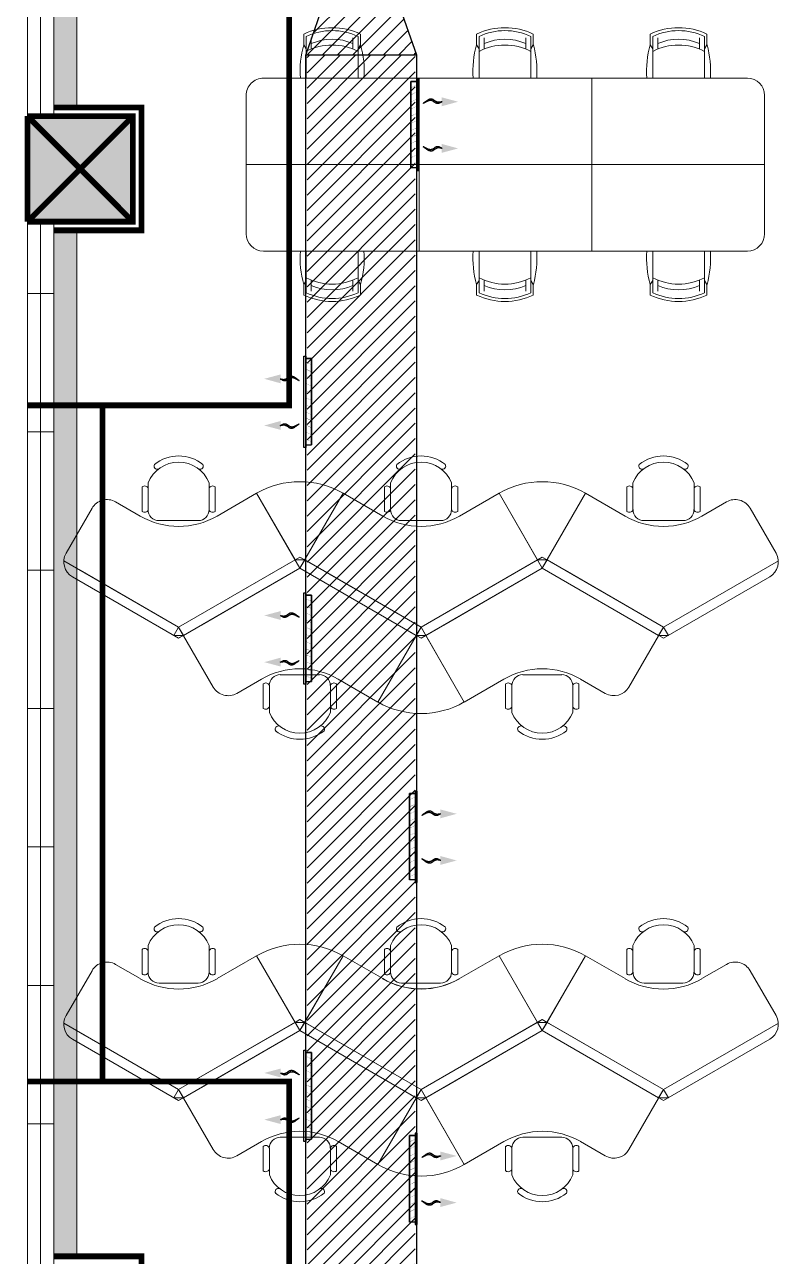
# Model space of a CAD drawing. Header units: millimetres. Extents: x -81374 to 485233, y -39075 to 157313.
# Drawn here: x 26488 to 33030, y 22506 to 33188 of the extents above; entities that cross this region are included whole.
import ezdxf
from ezdxf.enums import TextEntityAlignment as Align

# ---------------------------------------------------------------- set-up
doc = ezdxf.new("R2010")
doc.units = ezdxf.units.MM
doc.linetypes.add('CENTER', pattern=[2, 1.25, -0.25, 0.25, -0.25])
doc.linetypes.add('HIDDEN', pattern=[0.375, 0.25, -0.125])
for name, color, linetype in [('CEN', 252, 'CENTER'), ('Hatch 01_UC', 7, 'Continuous'), ('M-HVAC ELLIPTICAL DUCT', 6, 'Continuous'), ('M-HVAC-GRIL', 6, 'Continuous'), ('M-HVAC-INSULATION', 8, 'Continuous'), ('M-HVAC-SUPP', 4, 'Continuous')]:
    doc.layers.add(name, color=color, linetype=linetype)
for name, color, linetype, lineweight in [('G-IMPT', 8, 'Continuous', 5), ('ID-MODULAR', 44, 'Continuous', 9), ('M HVAC GRILLE', 6, 'Continuous', 13)]:
    doc.layers.add(name, color=color, linetype=linetype, lineweight=lineweight)
doc.styles.get("Standard").update_dxf_attribs({"font": 'arial.ttf'})

# ---------------------------------------------------------------- blocks, each defined once
blk = doc.blocks.new('ng')
at = {"layer": 'CEN', "color": 9, "linetype": 'Continuous', "lineweight": 0, "true_color": 0xc7c8ca}
for p, q in [((58983, 7965), (59898, 7965)), ((58983, 7050), (58983, 7965)), ((58983, 7050), (59898, 7965)), ((59898, 7050), (58983, 7965)), ((59898, 7965), (58983, 7965)), ((58983, 7965), (58983, 7050)), ((59898, 7050), (58983, 7965)), ((58983, 7050), (59898, 7965)), ((59898, 7965), (59898, 7050)), ((59898, 7050), (58983, 7050)), ((58983, 7050), (59898, 7050))]:
    blk.add_line(p, q, dxfattribs=at)
at = {"layer": 'CEN', "color": 9, "linetype": 'HIDDEN', "lineweight": 0, "ltscale": 1500, "true_color": 0xc7c8ca}
for points in [[(59897, 15421), (57627, 15421), (57627, 19521), (59897, 19521)], [(59247, 15421), (59247, 9558)], [(59897, 5458), (57627, 5458), (57627, 9558), (59897, 9558)]]:
    blk.add_lwpolyline(points, dxfattribs=at)
at = {"layer": 'CEN', "color": 9, "linetype": 'Continuous', "lineweight": 0, "true_color": 0xc7c8ca}
for points in [[(59670, 8040), (58908, 8040), (58908, 6975), (59670, 6975)], [(59670, 7965), (58983, 7965), (58983, 7050), (59670, 7050)]]:
    blk.add_lwpolyline(points, dxfattribs=at)
blk = doc.blocks.new('floor plan 1')
at = {"layer": 'G-IMPT', "ltscale": 500}
h = blk.add_hatch(color=8, dxfattribs=at)
h.dxf.hatch_style = 1
h.paths.add_polyline_path([(30743, -70555), (31658, -70555), (31658, -71470), (30743, -71470)])
at = {"layer": 'G-IMPT', "color": 55, "linetype": 'Continuous', "true_color": 0xb49f4b}
for p, q in [((31429, -70555), (31429, -61507)), ((31658, -70555), (31658, -61507)), ((31429, -80594), (31429, -71470)), ((31658, -80594), (31658, -71470))]:
    blk.add_line(p, q, dxfattribs=at)
at = {"layer": 'G-IMPT', "linetype": 'Continuous'}
for p, q in [((31544, -70555), (31544, -61507)), ((31429, -62732), (31658, -62732)), ((31429, -63932), (31658, -63932)), ((31429, -65132), (31658, -65132)), ((31429, -66332), (31658, -66332)), ((31429, -67532), (31658, -67532)), ((31429, -68732), (31658, -68732)), ((31429, -69932), (31658, -69932)), ((31544, -80594), (31544, -71470))]:
    blk.add_line(p, q, dxfattribs=at)
at = {"layer": 'G-IMPT', "color": 8, "ltscale": 500}
for p, q in [((26872, -62323, 0), (26872, -62536, 0)), ((26925, -62288, 0), (26925, -62520, 0)), ((27455, -62288, 0), (27455, -62520, 0)), ((27508, -62323, 0), (27508, -62536, 0)), ((27523, -62577, 0), (27867, -62378, 0)), ((28242, -63028, 0), (27867, -62378, 0)), ((27867, -62378, 0), (28200, -62956, 0)), ((28242, -63028, 0), (28617, -62378, 0)), ((28242, -63028, 0), (28617, -62378, 0)), ((28284, -62956, 0), (28617, -62378, 0)), ((28617, -62378, 0), (28961, -62577, 0)), ((28976, -62323, 0), (28976, -62536, 0)), ((29029, -62288, 0), (29029, -62520, 0)), ((29559, -62288, 0), (29559, -62520, 0)), ((29612, -62323, 0), (29612, -62536, 0)), ((26643, -62453, 0), (26857, -62577, 0)), ((29627, -62577, 0), (29841, -62453, 0)), ((26138, -63028, 0), (26438, -62508, 0)), ((26180, -62956, 0), (26438, -62508, 0)), ((30346, -63028, 0), (30046, -62508, 0)), ((30046, -62508, 0), (30304, -62956, 0)), ((27021, -62615, 0), (27359, -62615, 0)), ((29125, -62615, 0), (29464, -62615, 0)), ((26138, -62932, 0), (25216, -63464, 0)), ((26138, -63028, 0), (26096, -62956, 0)), ((26180, -62956, 0), (26096, -62956, 0)), ((27190, -63539, 0), (26138, -62932, 0)), ((26138, -63028, 0), (26180, -62956, 0)), ((26138, -63028, 0), (26180, -62956, 0)), ((26180, -62956, 0), (27190, -63539, 0)), ((27190, -63539, 0), (26180, -62956, 0)), ((28242, -62932, 0), (27190, -63539, 0)), ((28242, -62932, 0), (27190, -63539, 0)), ((27190, -63539, 0), (28200, -62956, 0)), ((28200, -62956, 0), (27190, -63539, 0)), ((28200, -62956, 0), (28242, -62932, 0)), ((28200, -62956, 0), (28242, -62932, 0)), ((28242, -63028, 0), (28200, -62956, 0)), ((28284, -62956, 0), (28200, -62956, 0)), ((28200, -62956, 0), (28242, -63028, 0)), ((28242, -63028, 0), (28200, -62956, 0)), ((28242, -63028, 0), (28200, -62956, 0)), ((28284, -62956, 0), (28200, -62956, 0)), ((29294, -63539, 0), (28242, -62932, 0)), ((28284, -62956, 0), (28242, -62932, 0)), ((28242, -62932, 0), (28284, -62956, 0)), ((29294, -63539, 0), (28242, -62932, 0)), ((28242, -63028, 0), (28284, -62956, 0)), ((28284, -62956, 0), (28242, -63028, 0)), ((28242, -63028, 0), (28284, -62956, 0)), ((28242, -63028, 0), (28284, -62956, 0)), ((28284, -62956, 0), (29294, -63539, 0)), ((29294, -63539, 0), (28284, -62956, 0)), ((30346, -62932, 0), (29294, -63539, 0)), ((29294, -63539, 0), (30304, -62956, 0)), ((30304, -62956, 0), (29294, -63539, 0)), ((30304, -62956, 0), (30346, -62932, 0)), ((30304, -62956, 0), (30346, -62932, 0)), ((30304, -62956, 0), (30346, -63028, 0)), ((30346, -63028, 0), (30304, -62956, 0)), ((30346, -63028, 0), (30304, -62956, 0)), ((30388, -62956, 0), (30304, -62956, 0)), ((30388, -62956, 0), (30346, -62932, 0)), ((30346, -62932, 0), (30388, -62956, 0)), ((31268, -63464, 0), (30346, -62932, 0)), ((30388, -62956, 0), (30346, -63028, 0)), ((30346, -63028, 0), (30388, -62956, 0)), ((25141, -63603, 0), (26138, -63028, 0)), ((27190, -63635, 0), (26138, -63028, 0)), ((26138, -63028, 0), (27148, -63611, 0)), ((27148, -63611, 0), (26138, -63028, 0)), ((26138, -63028, 0), (26992, -63521, 0)), ((28242, -63028, 0), (27190, -63635, 0)), ((27190, -63539, 0), (28044, -63046, 0)), ((27232, -63611, 0), (28242, -63028, 0)), ((28242, -63028, 0), (27232, -63611, 0)), ((27232, -63611, 0), (28242, -63028, 0)), ((28242, -63028, 0), (29252, -63611, 0)), ((29252, -63611, 0), (28242, -63028, 0)), ((28242, -63028, 0), (29096, -63521, 0)), ((29294, -63635, 0), (28242, -63028, 0)), ((28242, -63028, 0), (29252, -63611, 0)), ((28242, -63028, 0), (29096, -63521, 0)), ((30346, -63028, 0), (29294, -63635, 0)), ((29294, -63539, 0), (30148, -63046, 0)), ((29336, -63611, 0), (30346, -63028, 0)), ((30346, -63028, 0), (29336, -63611, 0)), ((30346, -63028, 0), (31343, -63603, 0)), ((30346, -63028, 0), (31200, -63521, 0)), ((27190, -63539, 0), (26815, -64188, 0)), ((27190, -63539, 0), (27148, -63611, 0)), ((27148, -63611, 0), (27190, -63539, 0)), ((27190, -63539, 0), (27148, -63611, 0)), ((27190, -63539, 0), (27232, -63611, 0)), ((27190, -63539, 0), (27565, -64188, 0)), ((27190, -63539, 0), (27232, -63611, 0)), ((27190, -63539, 0), (27565, -64188, 0)), ((27232, -63611, 0), (27190, -63539, 0)), ((27190, -63539, 0), (27232, -63611, 0)), ((27190, -63539, 0), (27565, -64188, 0)), ((29294, -63539, 0), (28919, -64188, 0)), ((29294, -63539, 0), (28919, -64188, 0)), ((29252, -63611, 0), (29294, -63539, 0)), ((29294, -63539, 0), (29252, -63611, 0)), ((29294, -63539, 0), (29252, -63611, 0)), ((29252, -63611, 0), (29294, -63539, 0)), ((29294, -63539, 0), (29669, -64188, 0)), ((29336, -63611, 0), (29294, -63539, 0)), ((29294, -63539, 0), (29336, -63611, 0)), ((29294, -63539, 0), (29669, -64188, 0)), ((29294, -63539, 0), (29336, -63611, 0)), ((29294, -63539, 0), (29669, -64188, 0)), ((26815, -64188, 0), (27148, -63611, 0)), ((27232, -63611, 0), (27148, -63611, 0)), ((27148, -63611, 0), (27190, -63635, 0)), ((27148, -63611, 0), (27190, -63635, 0)), ((27232, -63611, 0), (27190, -63635, 0)), ((27190, -63635, 0), (27232, -63611, 0)), ((27232, -63611, 0), (27565, -64188, 0)), ((28919, -64188, 0), (29252, -63611, 0)), ((29252, -63611, 0), (29294, -63635, 0)), ((29252, -63611, 0), (29294, -63635, 0)), ((29336, -63611, 0), (29252, -63611, 0)), ((29252, -63611, 0), (29294, -63635, 0)), ((29336, -63611, 0), (29294, -63635, 0)), ((29294, -63635, 0), (29336, -63611, 0)), ((29336, -63611, 0), (29294, -63635, 0)), ((29336, -63611, 0), (29669, -64188, 0)), ((25161, -63669, 0), (25386, -64059, 0)), ((31098, -64059, 0), (31323, -63669, 0)), ((25969, -63951, 0), (26307, -63951, 0)), ((28073, -63951, 0), (28412, -63951, 0)), ((28073, -63951, 0), (28412, -63951, 0)), ((30177, -63951, 0), (30516, -63951, 0)), ((25591, -64113, 0), (25805, -63990, 0)), ((25820, -64244, 0), (25820, -64031, 0)), ((25873, -64278, 0), (25873, -64047, 0)), ((26403, -64278, 0), (26403, -64047, 0)), ((26456, -64244, 0), (26456, -64031, 0)), ((26471, -63990, 0), (26815, -64188, 0)), ((27565, -64188, 0), (27909, -63990, 0)), ((27924, -64244, 0), (27924, -64031, 0)), ((27924, -64244, 0), (27924, -64031, 0)), ((27977, -64278, 0), (27977, -64047, 0)), ((27977, -64278, 0), (27977, -64047, 0)), ((28507, -64278, 0), (28507, -64047, 0)), ((28507, -64278, 0), (28507, -64047, 0)), ((28560, -64244, 0), (28560, -64031, 0)), ((28560, -64244, 0), (28560, -64031, 0)), ((28575, -63990, 0), (28919, -64188, 0)), ((29669, -64188, 0), (30013, -63990, 0)), ((30029, -64244, 0), (30029, -64031, 0)), ((30081, -64278, 0), (30081, -64047, 0)), ((30611, -64278, 0), (30611, -64047, 0)), ((30664, -64244, 0), (30664, -64031, 0)), ((30679, -63990, 0), (30893, -64113, 0)), ((26872, -66334, 0), (26872, -66547, 0)), ((26925, -66299, 0), (26925, -66531, 0)), ((27455, -66299, 0), (27455, -66531, 0)), ((27508, -66334, 0), (27508, -66547, 0)), ((28976, -66334, 0), (28976, -66547, 0)), ((29029, -66299, 0), (29029, -66531, 0)), ((29559, -66299, 0), (29559, -66531, 0)), ((29612, -66334, 0), (29612, -66547, 0)), ((27523, -66588, 0), (27867, -66389, 0)), ((28242, -67039, 0), (27867, -66389, 0)), ((27867, -66389, 0), (28200, -66967, 0)), ((28242, -67039, 0), (28617, -66389, 0)), ((28242, -67039, 0), (28617, -66389, 0)), ((28284, -66967, 0), (28617, -66389, 0)), ((28617, -66389, 0), (28961, -66588, 0)), ((26138, -67039, 0), (26438, -66519, 0)), ((26180, -66967, 0), (26438, -66519, 0)), ((26643, -66464, 0), (26857, -66588, 0)), ((29627, -66588, 0), (29841, -66464, 0)), ((30346, -67039, 0), (30046, -66519, 0)), ((30046, -66519, 0), (30304, -66967, 0)), ((27021, -66626, 0), (27359, -66626, 0)), ((29125, -66626, 0), (29464, -66626, 0)), ((26138, -66943, 0), (25216, -67475, 0)), ((26138, -67039, 0), (26096, -66967, 0)), ((26180, -66967, 0), (26096, -66967, 0)), ((27190, -67550, 0), (26138, -66943, 0)), ((26138, -67039, 0), (26180, -66967, 0)), ((26138, -67039, 0), (26180, -66967, 0)), ((26180, -66967, 0), (27190, -67550, 0)), ((27190, -67550, 0), (26180, -66967, 0)), ((28242, -66943, 0), (27190, -67550, 0)), ((27190, -67550, 0), (28200, -66967, 0)), ((28200, -66967, 0), (27190, -67550, 0)), ((28200, -66967, 0), (28242, -66943, 0)), ((28200, -66967, 0), (28242, -66943, 0)), ((28200, -66967, 0), (28242, -67039, 0)), ((28242, -67039, 0), (28200, -66967, 0)), ((28242, -67039, 0), (28200, -66967, 0)), ((28284, -66967, 0), (28200, -66967, 0)), ((28284, -66967, 0), (28242, -66943, 0)), ((28242, -66943, 0), (28284, -66967, 0)), ((29294, -67550, 0), (28242, -66943, 0)), ((28284, -66967, 0), (28242, -67039, 0)), ((28242, -67039, 0), (28284, -66967, 0)), ((28242, -67039, 0), (28284, -66967, 0)), ((28284, -66967, 0), (29294, -67550, 0)), ((29294, -67550, 0), (28284, -66967, 0)), ((30346, -66943, 0), (29294, -67550, 0)), ((29294, -67550, 0), (30304, -66967, 0)), ((30304, -66967, 0), (29294, -67550, 0)), ((30304, -66967, 0), (30346, -66943, 0)), ((30304, -66967, 0), (30346, -66943, 0)), ((30304, -66967, 0), (30346, -67039, 0)), ((30346, -67039, 0), (30304, -66967, 0)), ((30346, -67039, 0), (30304, -66967, 0)), ((30388, -66967, 0), (30304, -66967, 0)), ((30388, -66967, 0), (30346, -66943, 0)), ((30346, -66943, 0), (30388, -66967, 0)), ((31268, -67475, 0), (30346, -66943, 0)), ((30388, -66967, 0), (30346, -67039, 0)), ((30346, -67039, 0), (30388, -66967, 0)), ((25141, -67614, 0), (26138, -67039, 0)), ((27190, -67646, 0), (26138, -67039, 0)), ((26138, -67039, 0), (27148, -67622, 0)), ((27148, -67622, 0), (26138, -67039, 0)), ((26138, -67039, 0), (26992, -67532, 0)), ((28242, -67039, 0), (27190, -67646, 0)), ((27190, -67550, 0), (28044, -67057, 0)), ((27232, -67622, 0), (28242, -67039, 0)), ((29294, -67646, 0), (28242, -67039, 0)), ((28242, -67039, 0), (29252, -67622, 0)), ((28242, -67039, 0), (29096, -67532, 0)), ((30346, -67039, 0), (29294, -67646, 0)), ((29294, -67550, 0), (30148, -67057, 0)), ((29336, -67622, 0), (30346, -67039, 0)), ((30346, -67039, 0), (29336, -67622, 0)), ((30346, -67039, 0), (31343, -67614, 0)), ((30346, -67039, 0), (31200, -67532, 0)), ((27190, -67550, 0), (26815, -68200, 0)), ((27190, -67550, 0), (27148, -67622, 0)), ((27148, -67622, 0), (27190, -67550, 0)), ((27190, -67550, 0), (27148, -67622, 0)), ((27190, -67550, 0), (27232, -67622, 0)), ((27190, -67550, 0), (27565, -68200, 0)), ((27232, -67622, 0), (27190, -67550, 0)), ((27190, -67550, 0), (27232, -67622, 0)), ((27190, -67550, 0), (27565, -68200, 0)), ((29294, -67550, 0), (28919, -68200, 0)), ((29294, -67550, 0), (29252, -67622, 0)), ((29252, -67622, 0), (29294, -67550, 0)), ((29294, -67550, 0), (29336, -67622, 0)), ((29294, -67550, 0), (29669, -68200, 0)), ((29294, -67550, 0), (29336, -67622, 0)), ((29294, -67550, 0), (29669, -68200, 0)), ((25161, -67680, 0), (25386, -68070, 0)), ((26815, -68200, 0), (27148, -67622, 0)), ((27232, -67622, 0), (27148, -67622, 0)), ((27148, -67622, 0), (27190, -67646, 0)), ((27148, -67622, 0), (27190, -67646, 0)), ((27232, -67622, 0), (27190, -67646, 0)), ((27190, -67646, 0), (27232, -67622, 0)), ((29336, -67622, 0), (29252, -67622, 0)), ((29252, -67622, 0), (29294, -67646, 0)), ((29336, -67622, 0), (29294, -67646, 0)), ((29336, -67622, 0), (29669, -68200, 0)), ((31098, -68070, 0), (31323, -67680, 0)), ((25591, -68125, 0), (25805, -68001, 0)), ((25820, -68255, 0), (25820, -68042, 0)), ((25969, -67963, 0), (26307, -67963, 0)), ((26456, -68255, 0), (26456, -68042, 0)), ((26471, -68001, 0), (26815, -68200, 0)), ((27924, -68255, 0), (27924, -68042, 0)), ((28073, -67963, 0), (28412, -67963, 0)), ((28560, -68255, 0), (28560, -68042, 0)), ((29669, -68200, 0), (30013, -68001, 0)), ((30029, -68255, 0), (30029, -68042, 0)), ((30177, -67963, 0), (30516, -67963, 0)), ((30664, -68255, 0), (30664, -68042, 0)), ((30679, -68001, 0), (30893, -68125, 0)), ((25873, -68290, 0), (25873, -68058, 0)), ((26403, -68290, 0), (26403, -68058, 0)), ((27977, -68290, 0), (27977, -68058, 0)), ((28507, -68290, 0), (28507, -68058, 0)), ((30081, -68290, 0), (30081, -68058, 0)), ((30611, -68290, 0), (30611, -68058, 0)), ((25761, -69918, 0), (25761, -70011, 0)), ((25782, -69938, 0), (25782, -70069, 0)), ((26232, -70069, 0), (26232, -69938, 0)), ((26253, -70011, 0), (26253, -69918, 0)), ((27268, -70011, 0), (27268, -69918, 0)), ((27289, -70069, 0), (27289, -69938, 0)), ((27739, -69938, 0), (27739, -70069, 0)), ((27760, -69918, 0), (27760, -70011, 0)), ((28768, -70011, 0), (28768, -69918, 0)), ((28789, -70069, 0), (28789, -69938, 0)), ((29239, -69938, 0), (29239, -70069, 0)), ((29260, -69918, 0), (29260, -70011, 0)), ((25782, -70045, 0), (25761, -70011, 0)), ((25782, -70047, 0), (25782, -70045, 0)), ((25782, -70300, 0), (25782, -70069, 0)), ((26232, -70045, 0), (26253, -70011, 0)), ((26232, -70047, 0), (26232, -70045, 0)), ((26232, -70069, 0), (26232, -70300, 0)), ((27289, -70045, 0), (27268, -70011, 0)), ((27289, -70047, 0), (27289, -70045, 0)), ((27289, -70069, 0), (27289, -70300, 0)), ((27739, -70045, 0), (27760, -70011, 0)), ((27739, -70047, 0), (27739, -70045, 0)), ((27739, -70300, 0), (27739, -70069, 0)), ((28789, -70045, 0), (28768, -70011, 0)), ((28789, -70047, 0), (28789, -70045, 0)), ((28789, -70069, 0), (28789, -70300, 0)), ((29239, -70045, 0), (29260, -70011, 0)), ((29239, -70047, 0), (29239, -70045, 0)), ((29239, -70300, 0), (29239, -70069, 0)), ((25410, -70300, 0), (26760, -70300, 0)), ((28260, -70300, 0), (26760, -70300, 0)), ((26760, -70300, 0), (26760, -71050, 0)), ((26760, -70300, 0), (26760, -71050, 0)), ((28260, -71050, 0), (28260, -70300, 0)), ((29610, -70300, 0), (28260, -70300, 0)), ((28260, -70300, 0), (28260, -71050, 0)), ((25260, -71050, 0), (25260, -70450, 0)), ((29760, -71050, 0), (29760, -70450, 0)), ((26760, -71050, 0), (25260, -71050, 0)), ((25260, -71050, 0), (25260, -71650, 0)), ((26760, -71050, 0), (25260, -71050, 0)), ((26760, -71800, 0), (26760, -71050, 0)), ((26760, -71050, 0), (28260, -71050, 0)), ((26760, -71050, 0), (28260, -71050, 0)), ((26760, -71800, 0), (26760, -71050, 0)), ((28260, -71050, 0), (28260, -71800, 0)), ((28260, -71050, 0), (29760, -71050, 0)), ((28260, -71800, 0), (28260, -71050, 0)), ((28260, -71050, 0), (29760, -71050, 0)), ((29760, -71050, 0), (29760, -71650, 0)), ((25410, -71800, 0), (26760, -71800, 0)), ((25782, -71800, 0), (25782, -72031, 0)), ((26232, -72031, 0), (26232, -71800, 0)), ((28260, -71800, 0), (26760, -71800, 0)), ((27289, -72031, 0), (27289, -71800, 0)), ((27739, -71800, 0), (27739, -72031, 0)), ((29610, -71800, 0), (28260, -71800, 0)), ((28789, -72031, 0), (28789, -71800, 0)), ((29239, -71800, 0), (29239, -72031, 0)), ((25782, -72055, 0), (25761, -72089, 0)), ((25761, -72182, 0), (25761, -72089, 0)), ((25782, -72162, 0), (25782, -72031, 0)), ((25782, -72053, 0), (25782, -72055, 0)), ((26232, -72031, 0), (26232, -72162, 0)), ((26232, -72053, 0), (26232, -72055, 0)), ((26232, -72055, 0), (26253, -72089, 0)), ((26253, -72089, 0), (26253, -72182, 0)), ((27289, -72055, 0), (27268, -72089, 0)), ((27268, -72089, 0), (27268, -72182, 0)), ((27289, -72031, 0), (27289, -72162, 0)), ((27289, -72053, 0), (27289, -72055, 0)), ((27739, -72162, 0), (27739, -72031, 0)), ((27739, -72053, 0), (27739, -72055, 0)), ((27739, -72055, 0), (27760, -72089, 0)), ((27760, -72182, 0), (27760, -72089, 0)), ((28789, -72055, 0), (28768, -72089, 0)), ((28768, -72089, 0), (28768, -72182, 0)), ((28789, -72031, 0), (28789, -72162, 0)), ((28789, -72053, 0), (28789, -72055, 0)), ((29239, -72162, 0), (29239, -72031, 0)), ((29239, -72053, 0), (29239, -72055, 0)), ((29239, -72055, 0), (29260, -72089, 0)), ((29260, -72182, 0), (29260, -72089, 0))]:
    blk.add_line(p, q, dxfattribs=at)
at = {"layer": 'G-IMPT', "color": 8, "ltscale": 500, "extrusion": (0, 0, -1)}
for p, q in [((25826, -69952, 0), (25826, -70049, 0)), ((26188, -69952, 0), (26188, -70049, 0)), ((27333, -69952, 0), (27333, -70049, 0)), ((27695, -69952, 0), (27695, -70049, 0)), ((28833, -69952, 0), (28833, -70049, 0)), ((29195, -69952, 0), (29195, -70049, 0)), ((25826, -72148, 0), (25826, -72052, 0)), ((26188, -72148, 0), (26188, -72052, 0)), ((27333, -72148, 0), (27333, -72052, 0)), ((27695, -72148, 0), (27695, -72052, 0)), ((28833, -72148, 0), (28833, -72052, 0)), ((29195, -72148, 0), (29195, -72052, 0))]:
    blk.add_line(p, q, dxfattribs=at)
at = {"layer": 'G-IMPT', "color": 8, "ltscale": 500, "elevation": 0}
for points in [[(28242, -63028), (27232, -63611), (27565, -64188), (27909, -63990, -0.267949), (28575, -63990), (28919, -64188), (29252, -63611)], [(28242, -67039), (27232, -67622), (27565, -68200), (27909, -68001, -0.267949), (28575, -68001), (28919, -68200), (29252, -67622)]]:
    blk.add_lwpolyline(points, format="xyb", close=True, dxfattribs=at)
for points in [[(29294, -63539), (29252, -63611), (29294, -63635), (29336, -63611)], [(29294, -67550), (29252, -67622), (29294, -67646), (29336, -67622)]]:
    blk.add_lwpolyline(points, close=True, dxfattribs=at)
at = {"layer": 'G-IMPT', "color": 8, "ltscale": 500}
for centre, radius, start, end in [((27190, -62393, 0), 338, 51.4561, 128.5441), ((29294, -62393, 0), 338, 51.4561, 128.5441), ((27190, -62393, 0), 285, 21.6315, 158.3687), ((27004, -62143, 0), 27.9, 148.6624, 290.9703), ((27376, -62143, 0), 27.9, 249.0299, 31.3378), ((29294, -62393, 0), 285, 21.6315, 158.3687), ((29108, -62143, 0), 27.9, 148.6624, 290.9703), ((29480, -62143, 0), 27.9, 249.0299, 31.3378), ((26894, -62349, 0), 33.7, 22.1416, 130.1966), ((27486, -62349, 0), 33.7, 49.8035, 157.8586), ((28242, -63028, 0), 750, 60.0001, 120.0001), ((28998, -62349, 0), 33.7, 22.1416, 130.1966), ((29590, -62349, 0), 33.7, 49.8035, 157.8586), ((26568, -62583, 0), 150, 60.0001, 150.0001), ((29916, -62583, 0), 150, 30.0001, 120.0001), ((27190, -61999, 0), 667, 240.0001, 300.0001), ((26894, -62510, 0), 33.7, 229.8035, 337.8586), ((27021, -62520, 0), 95.3, 180.0001, 270.0001), ((27359, -62520, 0), 95.3, 270.0001, 0.0001), ((27486, -62510, 0), 33.7, 202.1416, 310.1966), ((29294, -61999, 0), 667, 240.0001, 300.0001), ((28998, -62510, 0), 33.7, 229.8035, 337.8586), ((29125, -62520, 0), 95.3, 180.0001, 270.0001), ((29464, -62520, 0), 95.3, 270.0001, 0.0001), ((29590, -62510, 0), 33.7, 202.1416, 310.1966), ((25291, -63594, 0), 150, 119.9999, 209.9999), ((31193, -63594, 0), 150, 329.9999, 59.9999), ((26138, -64567, 0), 667, 59.9999, 119.9999), ((25969, -64047, 0), 95.3, 89.9999, 179.9999), ((26307, -64047, 0), 95.3, 359.9999, 89.9999), ((28242, -64567, 0), 667, 59.9999, 119.9999), ((28073, -64047, 0), 95.3, 89.9999, 179.9999), ((28073, -64047, 0), 95.3, 89.9999, 179.9999), ((28412, -64047, 0), 95.3, 359.9999, 89.9999), ((28412, -64047, 0), 95.3, 359.9999, 89.9999), ((30346, -64567, 0), 667, 59.9999, 119.9999), ((30177, -64047, 0), 95.3, 89.9999, 179.9999), ((30516, -64047, 0), 95.3, 359.9999, 89.9999), ((25516, -63984, 0), 150, 209.9999, 299.9999), ((25842, -64057, 0), 33.7, 22.1414, 130.1965), ((26434, -64057, 0), 33.7, 49.8034, 157.8584), ((27946, -64057, 0), 33.7, 22.1414, 130.1965), ((27946, -64057, 0), 33.7, 22.1414, 130.1965), ((28538, -64057, 0), 33.7, 49.8034, 157.8584), ((28538, -64057, 0), 33.7, 49.8034, 157.8584), ((30050, -64057, 0), 33.7, 22.1414, 130.1965), ((30642, -64057, 0), 33.7, 49.8034, 157.8584), ((30968, -63984, 0), 150, 239.9999, 329.9999), ((27190, -63539, 0), 750, 239.9999, 299.9999), ((29294, -63539, 0), 750, 239.9999, 299.9999), ((29294, -63539, 0), 750, 239.9999, 299.9999), ((25842, -64218, 0), 33.7, 229.8034, 337.8584), ((26138, -64173, 0), 285, 201.6313, 338.3685), ((26434, -64218, 0), 33.7, 202.1414, 310.1965), ((27946, -64218, 0), 33.7, 229.8034, 337.8584), ((27946, -64218, 0), 33.7, 229.8034, 337.8584), ((28242, -64173, 0), 285, 201.6313, 338.3685), ((28242, -64173, 0), 285, 201.6313, 338.3685), ((28538, -64218, 0), 33.7, 202.1414, 310.1965), ((28538, -64218, 0), 33.7, 202.1414, 310.1965), ((30050, -64218, 0), 33.7, 229.8034, 337.8584), ((30346, -64173, 0), 285, 201.6313, 338.3685), ((30642, -64218, 0), 33.7, 202.1414, 310.1965), ((25952, -64423, 0), 27.9, 69.0297, 211.3376), ((26324, -64423, 0), 27.9, 328.6622, 110.9701), ((28056, -64423, 0), 27.9, 69.0297, 211.3376), ((28056, -64423, 0), 27.9, 69.0297, 211.3376), ((28428, -64423, 0), 27.9, 328.6622, 110.9701), ((28428, -64423, 0), 27.9, 328.6622, 110.9701), ((30160, -64423, 0), 27.9, 69.0297, 211.3376), ((30532, -64423, 0), 27.9, 328.6622, 110.9701), ((26138, -64173, 0), 338, 231.4559, 308.5439), ((28242, -64173, 0), 338, 231.4559, 308.5439), ((28242, -64173, 0), 338, 231.4559, 308.5439), ((30346, -64173, 0), 338, 231.4559, 308.5439), ((27190, -66404, 0), 285, 21.6315, 158.3687), ((27190, -66404, 0), 338, 51.4561, 128.5441), ((29294, -66404, 0), 285, 21.6315, 158.3687), ((29294, -66404, 0), 338, 51.4561, 128.5441), ((27004, -66154, 0), 27.9, 148.6624, 290.9703), ((27376, -66154, 0), 27.9, 249.0299, 31.3378), ((29108, -66154, 0), 27.9, 148.6624, 290.9703), ((29480, -66154, 0), 27.9, 249.0299, 31.3378), ((26894, -66360, 0), 33.7, 22.1416, 130.1966), ((27486, -66360, 0), 33.7, 49.8035, 157.8586), ((28242, -67039, 0), 750, 60.0001, 120.0001), ((28998, -66360, 0), 33.7, 22.1416, 130.1966), ((29590, -66360, 0), 33.7, 49.8035, 157.8586), ((26568, -66594, 0), 150, 60.0001, 150.0001), ((26894, -66521, 0), 33.7, 229.8035, 337.8586), ((27021, -66531, 0), 95.3, 180.0001, 270.0001), ((27359, -66531, 0), 95.3, 270.0001, 0.0001), ((27486, -66521, 0), 33.7, 202.1416, 310.1966), ((28998, -66521, 0), 33.7, 229.8035, 337.8586), ((29125, -66531, 0), 95.3, 180.0001, 270.0001), ((29464, -66531, 0), 95.3, 270.0001, 0.0001), ((29590, -66521, 0), 33.7, 202.1416, 310.1966), ((29916, -66594, 0), 150, 30.0001, 120.0001), ((27190, -66010, 0), 667, 240.0001, 300.0001), ((29294, -66010, 0), 667, 240.0001, 300.0001), ((25291, -67605, 0), 150, 119.9999, 209.9999), ((31193, -67605, 0), 150, 329.9999, 59.9999), ((26138, -68579, 0), 667, 59.9999, 119.9999), ((30346, -68579, 0), 667, 59.9999, 119.9999), ((25842, -68068, 0), 33.7, 22.1414, 130.1965), ((25969, -68058, 0), 95.3, 89.9999, 179.9999), ((26307, -68058, 0), 95.3, 359.9999, 89.9999), ((26434, -68068, 0), 33.7, 49.8034, 157.8584), ((27946, -68068, 0), 33.7, 22.1414, 130.1965), ((28073, -68058, 0), 95.3, 89.9999, 179.9999), ((28412, -68058, 0), 95.3, 359.9999, 89.9999), ((28538, -68068, 0), 33.7, 49.8034, 157.8584), ((30050, -68068, 0), 33.7, 22.1414, 130.1965), ((30177, -68058, 0), 95.3, 89.9999, 179.9999), ((30516, -68058, 0), 95.3, 359.9999, 89.9999), ((30642, -68068, 0), 33.7, 49.8034, 157.8584), ((25516, -67995, 0), 150, 209.9999, 299.9999), ((30968, -67995, 0), 150, 239.9999, 329.9999), ((25842, -68229, 0), 33.7, 229.8034, 337.8584), ((26434, -68229, 0), 33.7, 202.1414, 310.1965), ((27190, -67550, 0), 750, 239.9999, 299.9999), ((27946, -68229, 0), 33.7, 229.8034, 337.8584), ((28538, -68229, 0), 33.7, 202.1414, 310.1965), ((29294, -67550, 0), 750, 239.9999, 299.9999), ((30050, -68229, 0), 33.7, 229.8034, 337.8584), ((30642, -68229, 0), 33.7, 202.1414, 310.1965), ((26138, -68185, 0), 285, 201.6313, 338.3685), ((28242, -68185, 0), 285, 201.6313, 338.3685), ((30346, -68185, 0), 285, 201.6313, 338.3685), ((25952, -68435, 0), 27.9, 69.0297, 211.3376), ((26138, -68185, 0), 338, 231.4559, 308.5439), ((26324, -68435, 0), 27.9, 328.6622, 110.9701), ((28056, -68435, 0), 27.9, 69.0297, 211.3376), ((28242, -68185, 0), 338, 231.4559, 308.5439), ((28428, -68435, 0), 27.9, 328.6622, 110.9701), ((30160, -68435, 0), 27.9, 69.0297, 211.3376), ((30346, -68185, 0), 338, 231.4559, 308.5439), ((30532, -68435, 0), 27.9, 328.6622, 110.9701), ((25410, -70450, 0), 150, 90, 180), ((29610, -70450, 0), 150, 0, 90), ((25410, -71650, 0), 150, 180, 270), ((29610, -71650, 0), 150, 270, 0)]:
    blk.add_arc(centre, radius, start, end, dxfattribs=at)
at = {"layer": 'G-IMPT', "color": 8, "ltscale": 500, "extrusion": (0, 0, -1)}
for centre, major_axis, start_param, end_param in [((26007, -70444, 0), (0, -581), 2.704257, 3.578932), ((26007, -70419, 0), (0, 531), -0.437348, 0.437328), ((26007, -70419, 0), (0, 456), -0.408385, 0.408365), ((26568, -70238, 0), (0, -839), 1.49727, 1.845387), ((26007, -70494, 0), (0, -481), 2.65511, 3.628104), ((25446, -70238, 0), (0, -839), 4.437818, 4.785935), ((28075, -71862, 0), (0, 839), 4.437818, 4.785935), ((26953, -71862, 0), (0, 839), 1.49727, 1.845387), ((29575, -71862, 0), (0, 839), 4.437818, 4.785935), ((28453, -71862, 0), (0, 839), 1.49727, 1.845387), ((27514, -71606, 0), (0, 481), 2.65511, 3.628104), ((27514, -71681, 0), (0, -456), -0.408385, 0.408365), ((29014, -71606, 0), (0, 481), 2.65511, 3.628104), ((29014, -71681, 0), (0, -456), -0.408385, 0.408365), ((27514, -71656, 0), (0, 581), 2.704257, 3.578932), ((27514, -71681, 0), (0, -531), -0.437348, 0.437328), ((29014, -71656, 0), (0, 581), 2.704257, 3.578932), ((29014, -71681, 0), (0, -531), -0.437348, 0.437328)]:
    blk.add_ellipse(centre, major_axis=major_axis, ratio=1, start_param=start_param, end_param=end_param, dxfattribs=at)
at = {"layer": 'G-IMPT', "color": 8, "ltscale": 500}
for centre, major_axis, start_param, end_param in [((27514, -70444, 0), (0, -581), 2.704257, 3.578932), ((29014, -70444, 0), (0, -581), 2.704257, 3.578932), ((27514, -70419, 0), (0, 531), -0.437348, 0.437328), ((27514, -70419, 0), (0, 456), -0.408385, 0.408365), ((29014, -70419, 0), (0, 531), -0.437348, 0.437328), ((29014, -70419, 0), (0, 456), -0.408385, 0.408365), ((28075, -70238, 0), (0, -839), 4.437818, 4.785935), ((27514, -70494, 0), (0, -481), 2.65511, 3.628104), ((26953, -70238, 0), (0, -839), 1.49727, 1.845387), ((29575, -70238, 0), (0, -839), 4.437818, 4.785935), ((29014, -70494, 0), (0, -481), 2.65511, 3.628104), ((28453, -70238, 0), (0, -839), 1.49727, 1.845387), ((26568, -71862, 0), (0, 839), 1.49727, 1.845387), ((25446, -71862, 0), (0, 839), 4.437818, 4.785935), ((26007, -71606, 0), (0, 481), 2.65511, 3.628104), ((26007, -71681, 0), (0, -456), -0.408385, 0.408365), ((26007, -71656, 0), (0, 581), 2.704257, 3.578932), ((26007, -71681, 0), (0, -531), -0.437348, 0.437328)]:
    blk.add_ellipse(centre, major_axis=major_axis, ratio=1, start_param=start_param, end_param=end_param, dxfattribs=at)
at = {"layer": 'CEN', "linetype": 'Continuous'}
blk.add_blockref('ng', (-28240, -78520), dxfattribs=at)
at = {"layer": 'G-IMPT', "color": 8, "ltscale": 500}
for rotation, p in [(359.9992, (39681, -4990, 0)), (359.9992, (35887, -10139, 0)), (270.0008, (28873, -20643, 0)), (359.9992, (11975, -26935, 0)), (359.9992, (15268, -26935, 0)), (359.9992, (26686, -26988, 0)), (270.0008, (15861, -28615, 0)), (89.9992, (23698, -33301, 0)), (89.9992, (23598, -35338, 0)), (89.9992, (23598, -37388, 0)), (359.9992, (13750, -37782, 0)), (89.9992, (23698, -40747, 0)), (89.9992, (23598, -44302, 0)), (89.9992, (23598, -46399, 0)), (89.9992, (23698, -48340, 0)), (89.9992, (23698, -54280, 0)), (359.9992, (27418, -55702, 0)), (89.9992, (9672, -65857, 0)), (359.9992, (4684, -67403, 0)), (359.9992, (8737, -67403, 0))]:
    blk.add_attdef('PARTITIONTYPE', text='', height=200, rotation=rotation, dxfattribs=at).set_placement(p, align=Align.MIDDLE_CENTER)
blk = doc.blocks.new('RAAAA')
at = {"linetype": 'Continuous', "ltscale": 1000}
for points in [[(363, 0, 0), (363, 0, 0), (364, 0, 0), (364, 0, 0), (365, 0, 0), (366, 0, 0), (367, -1, 0), (368, -1, 0), (369, -1, 0), (371, -1, 0), (373, -2, 0), (374, -2, 0), (377, -2, 0), (379, -3, 0), (381, -3, 0), (384, -4, 0), (387, -4, 0), (390, -5, 0), (393, -5, 0), (397, -6, 0), (400, -6, 0), (404, -7, 0), (408, -8, 0), (412, -8, 0), (416, -9, 0), (421, -10, 0), (421, -10, 0), (425, -11, 0), (430, -11, 0), (435, -11, 0), (439, -11, 0), (444, -11, 0), (449, -11, 0), (454, -10, 0), (459, -10, 0), (464, -9, 0), (468, -7, 0), (473, -6, 0), (478, -4, 0), (483, -2, 0), (488, 0, 0), (494, 2, 0), (499, 4, 0), (504, 7, 0), (509, 10, 0), (514, 13, 0), (519, 16, 0), (525, 20, 0), (530, 24, 0), (535, 28, 0), (541, 32, 0), (546, 36, 0), (546, 36, 0), (552, 40, 0), (557, 44, 0), (563, 48, 0), (568, 51, 0), (574, 54, 0), (580, 56, 0), (586, 58, 0), (592, 60, 0), (598, 61, 0), (604, 62, 0), (610, 62, 0), (616, 62, 0), (622, 62, 0), (628, 61, 0), (635, 60, 0), (641, 59, 0), (648, 57, 0), (654, 55, 0), (661, 52, 0), (668, 49, 0), (675, 46, 0), (681, 42, 0), (688, 38, 0), (695, 33, 0), (702, 28, 0), (702, 28, 0), (709, 23, 0), (716, 19, 0), (722, 14, 0), (728, 10, 0), (734, 5, 0), (740, 1, 0), (745, -2, 0), (750, -6, 0), (755, -9, 0), (759, -13, 0), (763, -15, 0), (767, -18, 0), (771, -21, 0), (774, -23, 0), (777, -25, 0), (779, -27, 0), (782, -29, 0), (784, -31, 0), (786, -32, 0), (787, -33, 0), (789, -34, 0), (790, -35, 0), (790, -35, 0), (791, -35, 0), (791, -36, 0)], [(363, 0, 0), (363, 0, 0), (364, 0, 0), (364, 0, 0), (365, -1, 0), (366, -1, 0), (367, -2, 0), (368, -2, 0), (369, -3, 0), (371, -4, 0), (373, -5, 0), (374, -5, 0), (377, -6, 0), (379, -8, 0), (381, -9, 0), (384, -10, 0), (387, -12, 0), (390, -13, 0), (393, -15, 0), (397, -16, 0), (400, -18, 0), (404, -20, 0), (408, -22, 0), (412, -24, 0), (416, -26, 0), (421, -28, 0), (421, -28, 0), (425, -30, 0), (430, -32, 0), (435, -34, 0), (439, -35, 0), (444, -36, 0), (449, -37, 0), (454, -37, 0), (459, -38, 0), (464, -38, 0), (468, -37, 0), (473, -37, 0), (478, -36, 0), (483, -35, 0), (488, -33, 0), (494, -32, 0), (499, -30, 0), (504, -28, 0), (509, -25, 0), (514, -22, 0), (519, -19, 0), (525, -16, 0), (530, -13, 0), (535, -9, 0), (541, -5, 0), (546, 0, 0), (546, 0, 0), (552, 4, 0), (557, 8, 0), (563, 12, 0), (568, 15, 0), (574, 18, 0), (580, 21, 0), (586, 23, 0), (592, 25, 0), (598, 27, 0), (604, 28, 0), (610, 29, 0), (616, 30, 0), (622, 30, 0), (628, 31, 0), (635, 30, 0), (641, 30, 0), (648, 29, 0), (654, 28, 0), (661, 26, 0), (668, 24, 0), (675, 22, 0), (681, 20, 0), (688, 17, 0), (695, 14, 0), (702, 10, 0), (702, 10, 0), (709, 7, 0), (716, 3, 0), (722, 0, 0), (728, -3, 0), (734, -6, 0), (740, -9, 0), (745, -12, 0), (750, -14, 0), (755, -17, 0), (759, -19, 0), (763, -21, 0), (767, -23, 0), (771, -25, 0), (774, -27, 0), (777, -28, 0), (779, -30, 0), (782, -31, 0), (784, -32, 0), (786, -33, 0), (787, -34, 0), (789, -34, 0), (790, -35, 0), (790, -35, 0), (791, -35, 0), (791, -36, 0)]]:
    blk.add_polyline3d(points, dxfattribs=at)
blk.add_solid([(373, 101), (0, 0), (373, -101)], dxfattribs=at)
blk = doc.blocks.new('zw$77DE')
at = {"layer": 'M-HVAC-GRIL', "linetype": 'ByBlock'}
blk.add_lwpolyline([(0, 750), (0, 771), (-17, 771), (-17, -21), (0, -21), (0, 0), (0, 750), (51, 750), (51, 0), (0, 0), (51, 0), (51, 750), (51, 750)], dxfattribs=at)
at = {"layer": 'M-HVAC-GRIL', "lineweight": 0, "const_width": 1.71}
for points in [[(4, 679), (4, 700), (47, 721), (47, 743)], [(4, 617), (4, 639), (47, 660), (47, 681)], [(4, 556), (4, 577), (47, 599), (47, 620)], [(4, 496), (4, 517), (47, 538), (47, 560)], [(4, 444), (4, 465), (47, 487), (47, 508)], [(4, 382), (4, 403), (47, 425), (47, 446)], [(4, 320), (4, 341), (47, 363), (47, 384)], [(4, 258), (4, 279), (47, 300), (47, 322)], [(4, 195), (4, 217), (47, 238), (47, 260)], [(4, 133), (4, 155), (47, 176), (47, 198)], [(4, 72), (4, 93), (47, 115), (47, 136)], [(4, 10), (4, 32), (47, 53), (47, 75)]]:
    blk.add_lwpolyline(points, dxfattribs=at)
at = {"layer": 'M-HVAC-SUPP'}
for p, xscale, yscale, zscale, rotation in [((-360, 581), 0.3839999997941416, 0.3839999997941416, 0.3839999997941416, 359.7971218112731), ((-360, 176), -0.3839999997941415, 0.3839999997941436, 0.3839999997941436, 180.2028781887378)]:
    blk.add_blockref('RAAAA', p, dxfattribs=dict(at, xscale=xscale, yscale=yscale, zscale=zscale, rotation=rotation))
blk = doc.blocks.new('jyfhg')
at = {"layer": 'M HVAC GRILLE', "color": 7}
blk.add_blockref('zw$77DE', (-100, -700), dxfattribs=at)

msp = doc.modelspace()

# ---------------------------------------------------------------- hatches: boundary and pattern name
at = {"layer": 'Hatch 01_UC', "linetype": 'Continuous', "lineweight": 0, "transparency": 33554597}
h = msp.add_hatch(dxfattribs=at)
h.set_pattern_fill('GOST_WOOD', color=8, scale=15, angle=270)
h.set_pattern_definition([(360, (64268.33, 82273.92), (-4e-14, -90), [150, -30]), (360, (64238.33, 82243.92), (-4e-14, -90), [90, -22.5, 45, -22.5]), (360, (64193.33, 82213.92), (-4e-14, -90), [150, -30])])
h.paths.add_polyline_path([(26740, 32469.5), (26940, 32469.5), (26940, 41444), (26740, 41444)])
h = msp.add_hatch(dxfattribs=at)
h.set_pattern_fill('GOST_WOOD', color=8, scale=15, angle=270)
h.set_pattern_definition([(360, (64268.33, 72234.335), (-4e-14, -90), [150, -30]), (360, (64238.33, 72204.335), (-4e-14, -90), [90, -22.5, 45, -22.5]), (360, (64193.33, 72174.335), (-4e-14, -90), [150, -30])])
h.paths.add_polyline_path([(26740, 22506.1), (26940, 22506.1), (26940, 31404.5), (26740, 31404.5)])
at = {"layer": 'M-HVAC-INSULATION'}
h = msp.add_hatch(dxfattribs=at)
h.set_pattern_fill('ANSI31', color=26, scale=750, angle=360, style=0)
h.set_pattern_definition([(45, (496839.4, -78691.74), (-66.29126, 66.29126), [])])
h.paths.add_polyline_path([(28927.5, 32923.8), (29890.5, 32923.8), (29890.5, 32923.8), (29734, 33373.8), (29084, 33373.8)])
h = msp.add_hatch(dxfattribs=at)
h.set_pattern_fill('ANSI31', color=26, scale=750, angle=360, style=0)
h.set_pattern_definition([(45, (496839.4, -83091.07), (-66.29126, 66.29126), [])])
h.paths.add_polyline_path([(28940, 21613.5), (29878, 21613.5), (29878, 32923.8), (28940, 32923.8)])

# ---------------------------------------------------------------- linework, layer by layer
at = {"layer": 'CEN', "color": 11, "linetype": 'HIDDEN', "lineweight": 0, "ltscale": 1500, "const_width": 50}
for points in [[(26514, 33986.3), (28784, 33986.3), (28784, 29886.3), (26514, 29886.3)], [(27164, 24023), (27164, 29886.3)], [(26514, 24023), (28784, 24023), (28784, 19923), (26514, 19923)]]:
    msp.add_lwpolyline(points, dxfattribs=at)
at = {"layer": 'CEN', "color": 11, "linetype": 'Continuous', "lineweight": 0, "const_width": 50}
for points in [[(26741.6, 31404.5), (27502.8, 31404.5), (27502.8, 32469.5), (26741.6, 32469.5)], [(26512.8, 31479.5), (26512.8, 32394.5)], [(27427.8, 32394.5), (26512.8, 31479.5)], [(26512.8, 32394.5), (27427.8, 31479.5)], [(27427.8, 32394.5), (26512.8, 32394.5)], [(26512.8, 32394.5), (27427.8, 31479.5)], [(27427.8, 32394.5), (26512.8, 31479.5)], [(26512.8, 32394.5), (27427.8, 32394.5)], [(26741.6, 31479.5), (27427.8, 31479.5), (27427.8, 32394.5), (26741.6, 32394.5)], [(27427.8, 31479.5), (27427.8, 32394.5)], [(27427.8, 32394.5), (27427.8, 31479.5)], [(26512.8, 31479.5), (27427.8, 31479.5)], [(27427.8, 31479.5), (26512.8, 31479.5)], [(26741.6, 21441.1), (27502.8, 21441.1), (27502.8, 22506.1), (26741.6, 22506.1)]]:
    msp.add_lwpolyline(points, dxfattribs=at)
at = {"layer": 'ID-MODULAR', "color": 45, "linetype": 'Continuous'}
for points in [[(26740, 32469.5), (26940, 32469.5), (26940, 41444), (26740, 41444)], [(26740, 22506.1), (26940, 22506.1), (26940, 31404.5), (26740, 31404.5)]]:
    msp.add_lwpolyline(points, close=True, dxfattribs=at)
at = {"layer": 'M-HVAC ELLIPTICAL DUCT', "linetype": 'Continuous'}
for p, q in [((28927.5, 32923.8, 0), (29084, 33373.8, 0)), ((29890.5, 32923.8, 0), (29734, 33373.8, 0)), ((29890.5, 32923.8, 0), (28927.5, 32923.8, 0)), ((28927.5, 21613.5, 0), (28927.5, 32923.8, 0)), ((29890.5, 21613.5, 0), (29890.5, 32923.8, 0))]:
    msp.add_line(p, q, dxfattribs=at)

# ---------------------------------------------------------------- block references
at = {"linetype": 'Continuous', "rotation": 180}
msp.add_blockref('floor plan 1', (58170.8, -39075.4), dxfattribs=at)
at = {"layer": 'M HVAC GRILLE', "color": 0, "rotation": 180}
for p in [(29790.5, 31995.6, 0), (29778, 25820.2, 0), (29778, 22853.1, 0)]:
    msp.add_blockref('jyfhg', p, dxfattribs=at)
at = {"layer": 'M HVAC GRILLE', "color": 0, "xscale": -1, "rotation": 180}
for p in [(29027.5, 29592.8, 0), (29028, 27540.4, 0), (29028, 23572.8, 0)]:
    msp.add_blockref('jyfhg', p, dxfattribs=at)

doc.saveas('drawing.dxf')
